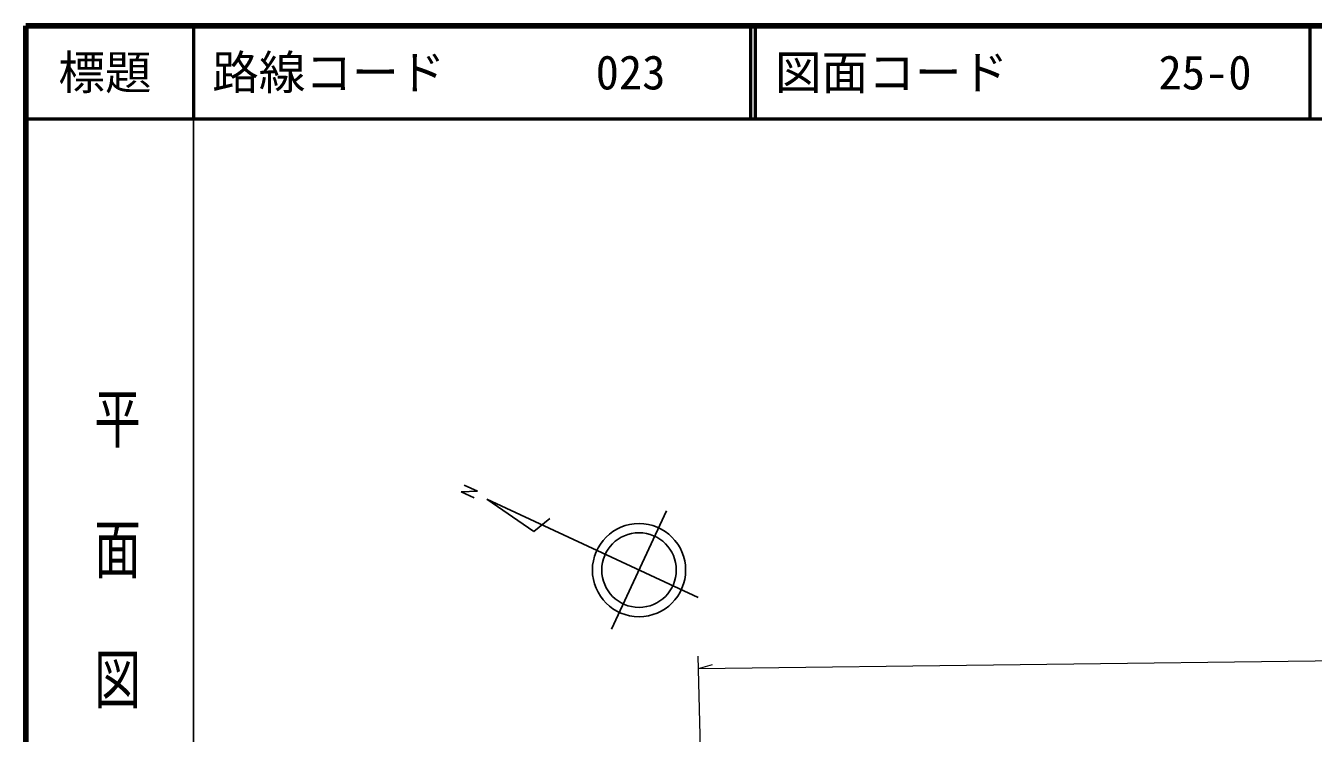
# Model space of a CAD drawing. Units: millimetres, scale not verified. Extents: x 40000 to 680000, y 20000 to 380000.
# Drawn here: x 40000 to 178118, y 304114 to 380000 of the extents above; entities that cross this region are included whole.
import ezdxf
from ezdxf.enums import TextEntityAlignment as Align

# ---------------------------------------------------------------- set-up
doc = ezdxf.new("R2010")
doc.units = ezdxf.units.MM
doc.header["$LTSCALE"] = 1000
for name, color, linetype, lineweight in [('M-BMK-SRVR', 3, 'Continuous', 25), ('M-STR-HTXT', 7, 'Continuous', 13), ('M-TTL', 2, 'Continuous', 140), ('M-TTL-BAND', 7, 'Continuous', 25), ('M-TTL-LINE', 7, 'Continuous', 50)]:
    doc.layers.add(name, color=color, linetype=linetype, lineweight=lineweight)
doc.layers.add('M-TTL-TXT', color=7, linetype='Continuous')
doc.styles.add('@ＭＳ ゴシック', font='')
doc.styles.add('ＭＳ ゴシック', font='')
doc.styles.get('@ＭＳ ゴシック').set_extended_font_data('@MS Gothic')
doc.styles.get('ＭＳ ゴシック').set_extended_font_data('MS Gothic')

msp = doc.modelspace()

# ---------------------------------------------------------------- linework, layer by layer
at = {"layer": 'M-BMK-SRVR'}
for p, q in [((88447, 330085), (87039, 330731)), ((86706, 330012), (88447, 330085)), ((88105, 329361), (86706, 330012)), ((89469, 329208), (94488, 325771)), ((89469, 329208), (112137, 318665)), ((108742, 327964), (102838, 315270)), ((94488, 325771), (96238, 327162))]:
    msp.add_line(p, q, dxfattribs=at)
for radius in [5000, 4000]:
    msp.add_circle((105790, 321617), radius, dxfattribs=at)
at = {"layer": 'M-STR-HTXT'}
for p, q in [((112595, 293284), (112135, 312380)), ((112167, 311058), (302596, 313476)), ((112167, 311058), (113662, 311497))]:
    msp.add_line(p, q, dxfattribs=at)
at = {"layer": 'M-TTL'}
for p, q in [((40000, 380000), (40000, 20000)), ((680000, 380000), (40000, 380000))]:
    msp.add_line(p, q, dxfattribs=at)
at = {"layer": 'M-TTL-BAND'}
msp.add_line((58000, 370000), (58000, 20000), dxfattribs=at)
at = {"layer": 'M-TTL-LINE'}
for p, q in [((58000, 380000), (58000, 370000)), ((117750, 380000), (117750, 370000)), ((118250, 380000), (118250, 370000)), ((177750, 380000), (177750, 370000)), ((40000, 370000), (680000, 370000))]:
    msp.add_line(p, q, dxfattribs=at)

# ---------------------------------------------------------------- texts
at = {"layer": 'M-TTL-BAND', "style": '@ＭＳ ゴシック', "width": 1.4}
msp.add_text('平  面  図', height=3666, rotation=270, dxfattribs=at).set_placement((49777, 306475), align=Align.MIDDLE_RIGHT)
at = {"layer": 'M-TTL-TXT', "style": 'ＭＳ ゴシック'}
msp.add_text('標題', height=3666, dxfattribs=at).set_placement((48500, 375000), align=Align.MIDDLE_CENTER)
for s, p in [('路線コード', (60000, 375000)), ('図面コード', (120380, 375000)), ('023', (101142, 375000)), ('25-0', (161521, 375000))]:
    msp.add_text(s, height=3666, dxfattribs=at).set_placement(p, align=Align.MIDDLE_LEFT)

doc.saveas('drawing.dxf')
